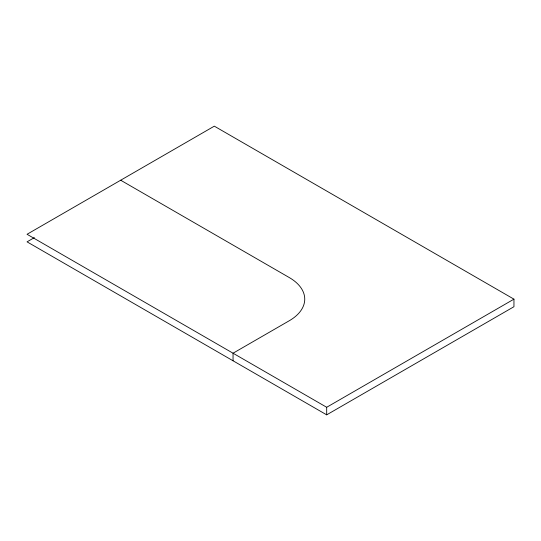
<?xml version="1.0" encoding="UTF-8"?>
<svg xmlns="http://www.w3.org/2000/svg" width="541" height="541" viewBox="0 0 541 541"><rect width="100%" height="100%" fill="white"/><g stroke="black" fill="none" stroke-linecap="round" stroke-linejoin="round"><path stroke-width="0.81" d="M34.367 237.627L27.05 241.847L326.683 414.839L513.95 306.72L513.95 299.153L214.317 126.161L27.05 234.28L326.683 407.272L513.95 299.153M120.684 180.221L289.225 277.526A52.971 30.58 0 0 1 289.225 320.772L233.049 353.212L233.049 360.779M326.683 407.272L326.683 414.839"/></g></svg>
